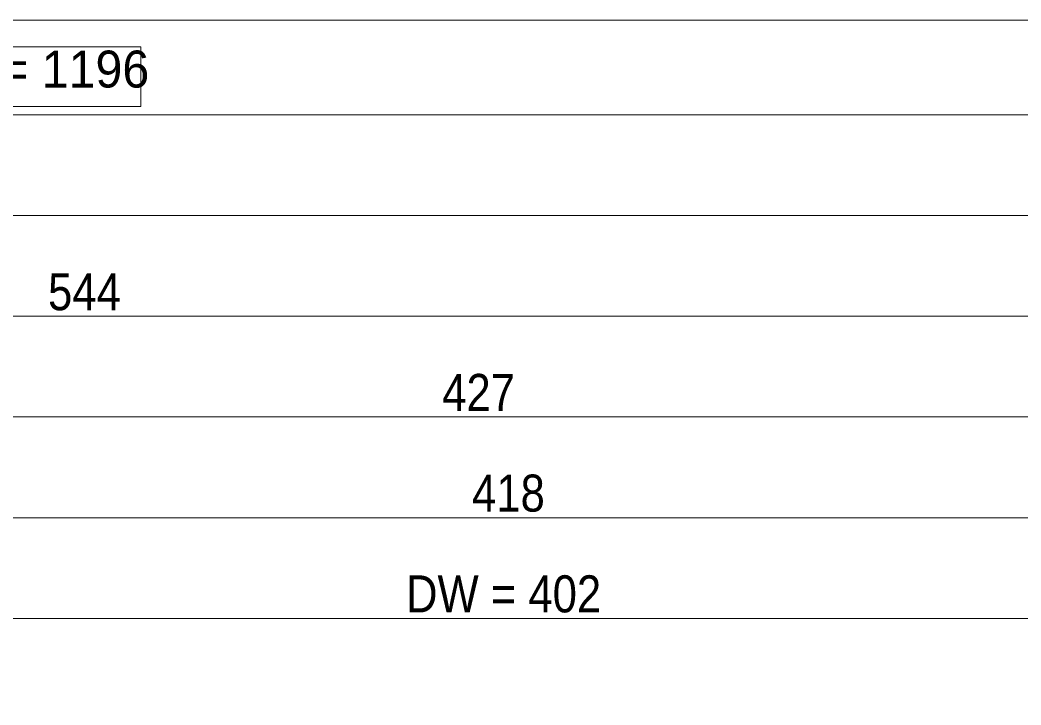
# Model space of a CAD drawing. Units: millimetres, scale not verified. Extents: x -4547 to 4547, y -2284 to 2284.
# Drawn here: x -2455 to -1710, y 1568 to 2078 of the extents above; entities that cross this region are included whole.
import ezdxf
from ezdxf.enums import TextEntityAlignment as Align

# ---------------------------------------------------------------- set-up
doc = ezdxf.new("R2010")
doc.units = ezdxf.units.MM
doc.header["$LTSCALE"] = 20
doc.layers.add('0-2_2寸法-1', color=7, linetype='Continuous', lineweight=9)
doc.layers.add('0-5_1図面枠', color=7, linetype='Continuous', lineweight=9)
doc.styles.add('ＭＳ Ｐゴシック', font='')
doc.styles.get('ＭＳ Ｐゴシック').set_extended_font_data('MS PGothic')

# ---------------------------------------------------------------- blocks, each defined once
blk = doc.blocks.new('グループ-140')
at = {"layer": '0-5_1図面枠'}
blk.add_lwpolyline([(-60000, 41550), (60000, 41550), (60000, -41550), (-60000, -41550)], close=True, dxfattribs=at)
blk = doc.blocks.new('図面枠')
at = {"layer": '0-5_1図面枠'}
blk.add_blockref('グループ-140', (0, 0), dxfattribs=at)

msp = doc.modelspace()

# ---------------------------------------------------------------- linework, layer by layer
at = {"layer": '0-2_2寸法-1'}
for p, q in [((-1601.88, 2007), (-3471.87, 2007)), ((-1664.38, 1932), (-3409.37, 1932)), ((-1664.38, 1857), (-3148.26, 1857)), ((-2563.39, 1782), (-1664.38, 1782)), ((-1664.38, 1707), (-2518.39, 1707)), ((-1686.88, 1632), (-2500.92, 1632))]:
    msp.add_line(p, q, dxfattribs=at)
msp.add_lwpolyline([(-2708.57, 2013), (-2365.18, 2013), (-2365.18, 2057.43), (-2708.57, 2057.43)], close=True, dxfattribs=at)

# ---------------------------------------------------------------- block references
at = {"layer": '0-5_1図面枠', "xscale": 0.05, "yscale": 0.05}
msp.add_blockref('図面枠', (-1340.62, 0), dxfattribs=at)

# ---------------------------------------------------------------- texts
at = {"layer": '0-2_2寸法-1', "style": 'ＭＳ Ｐゴシック'}
msp.add_text('下地開口寸法 = 1196', height=27.51, dxfattribs=at).set_placement((-2705.24, 2018.97), align=Align.BOTTOM_LEFT)
at = {"layer": '0-2_2寸法-1', "style": 'ＭＳ Ｐゴシック', "width": 0.9}
for s, p in [('544', (-2434.35, 1853.21)), ('427', (-2141.05, 1778.21)), ('418', (-2118.84, 1703.28)), ('DW = 402', (-2167.97, 1628.28))]:
    msp.add_text(s, height=27.57, dxfattribs=at).set_placement(p, align=Align.BOTTOM_LEFT)

doc.saveas('drawing.dxf')
